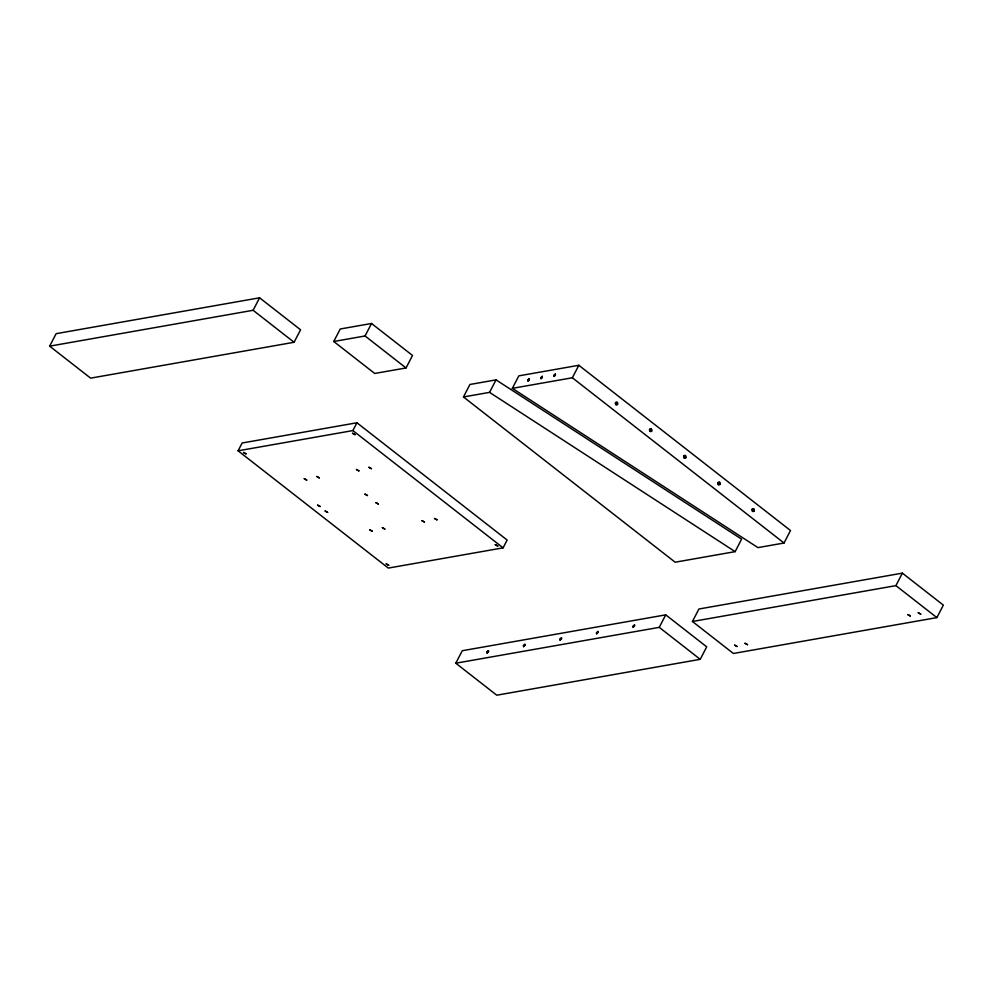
<?xml version="1.0" encoding="UTF-8"?>
<svg xmlns="http://www.w3.org/2000/svg" width="993" height="993" viewBox="0 0 993 993"><rect width="100%" height="100%" fill="white"/><g stroke="black" fill="none" stroke-linecap="round" stroke-linejoin="round"><path stroke-width="1.49" d="M527.854 379.947L527.842 380.964L528.76 380.53L529.232 378.643L527.854 379.947L529.406 379.674M540.9 377.638L540.887 378.668L541.793 378.234L542.277 376.347L540.9 377.638L542.451 377.365M553.933 375.342L553.933 376.372L554.839 375.937L555.323 374.038L553.933 375.342L555.497 375.069M486.942 652.053L487.116 653.071L488.705 650.998L487.6 651.185L486.942 652.053L488.506 651.78M523.46 645.611L523.46 646.629L524.366 646.195L524.85 644.308L523.46 645.611L525.024 645.338M559.978 639.169L560.164 640.2L561.74 638.114L560.635 638.313L559.978 639.169L561.541 638.896M596.508 632.74L596.495 633.757L597.401 633.323L597.885 631.436L596.508 632.74L598.059 632.467M633.025 626.298L633.199 627.328L634.775 625.242L633.683 625.429L633.025 626.298L634.577 626.024M49.65 346.16L56.129 333.673L259.595 297.801L300.556 329.788L294.089 342.275L90.624 378.147L49.65 346.16L253.116 310.288L294.089 342.275M253.116 310.288L259.595 297.801M238.097 450.81L242.143 443.002L356.921 422.77L507.138 540.043L503.091 547.851L388.325 568.083L238.097 450.81L352.875 430.577L503.091 547.851M333.76 341.493L340.227 328.993L371.531 323.482L412.505 355.457L406.025 367.956L374.721 373.467L333.76 341.493L365.052 335.969L406.025 367.956M365.052 335.969L371.531 323.482M352.875 430.577L356.921 422.77M463.47 396.964L469.937 384.477L496.028 379.872L741.61 539.149L735.143 551.636L675.141 562.212L463.47 396.964L489.549 392.372L735.143 551.636M489.549 392.372L496.028 379.872M512.351 388.35L518.83 375.863L578.82 365.287L790.502 530.523L784.023 543.022L757.944 547.615L512.351 388.35L572.353 377.774L784.023 543.022M528.028 380.964L529.232 378.643M541.073 378.668L542.277 376.347M554.119 376.372L555.323 374.038M572.353 377.774L578.82 365.287M455.787 663.212L462.266 650.725L665.732 614.853L706.706 646.84L700.226 659.327L496.761 695.199L455.787 663.212L659.253 627.353L700.226 659.327M487.116 653.071L488.32 650.75M615.945 404.685L617.162 402.339M523.634 646.642L524.85 644.308M650.092 431.334L651.309 428.988M560.164 640.2L561.368 637.866M684.227 457.984L685.443 455.65M596.681 633.757L597.885 631.436M633.199 627.328L634.403 624.994M718.373 484.646L719.59 482.3M659.253 627.353L665.732 614.853M692.444 621.494L698.911 609.007L902.376 573.135L943.35 605.122L936.871 617.609L733.405 653.481L692.444 621.494L895.909 585.634L936.871 617.609M752.508 511.296L753.724 508.95M895.909 585.634L902.376 573.135M615.536 402.711A1.427 1.179 80 0 0 616.541 404.921A1.427 1.179 80 0 0 617.596 402.897A1.427 1.179 80 0 0 615.536 402.711L617.584 404.312M649.67 429.361A1.427 1.179 80 0 0 650.688 431.583A1.427 1.179 80 0 0 651.731 429.547A1.427 1.179 80 0 0 649.67 429.361L651.718 430.962M683.817 456.023A1.427 1.179 80 0 0 684.822 458.232A1.427 1.179 80 0 0 685.878 456.197A1.427 1.179 80 0 0 683.817 456.023L685.865 457.612M717.951 482.672A1.427 1.179 80 0 0 718.969 484.882A1.427 1.179 80 0 0 720.012 482.859A1.427 1.179 80 0 0 717.951 482.672L719.999 484.274M752.098 509.322A1.427 1.179 80 0 0 753.104 511.532A1.427 1.179 80 0 0 754.159 509.508A1.427 1.179 80 0 0 752.098 509.322L754.146 510.923M918.252 612.768L920.734 614.108L918.252 612.768M243.533 452.498L246.003 453.863L243.533 452.498M304.28 478.713L306.75 480.066L304.28 478.713M316.804 476.503L319.274 477.869L316.804 476.503M352.565 433.283L355.035 434.636L352.565 433.283M317.661 505.139L320.131 506.492L317.661 505.139M356.45 469.515L358.92 470.881L356.45 469.515M325.145 511.023L327.616 512.376L325.145 511.023M368.974 467.306L371.444 468.671L368.974 467.306M364.99 494.142L367.46 495.507L364.99 494.142M375.913 502.681L378.383 504.034L375.913 502.681M369.83 529.89L372.301 531.243L369.83 529.89M382.355 527.68L384.825 529.033L382.355 527.68M386.24 563.912L388.71 565.278L386.24 563.912M422 520.692L424.47 522.045L422 520.692M434.524 518.483L436.994 519.836L434.524 518.483M495.284 544.685L497.754 546.051L495.284 544.685M734.621 645.14L737.091 646.493L734.621 645.14M745.048 643.29L747.518 644.656L745.048 643.29M907.825 614.605L910.296 615.958L907.825 614.605"/></g></svg>
